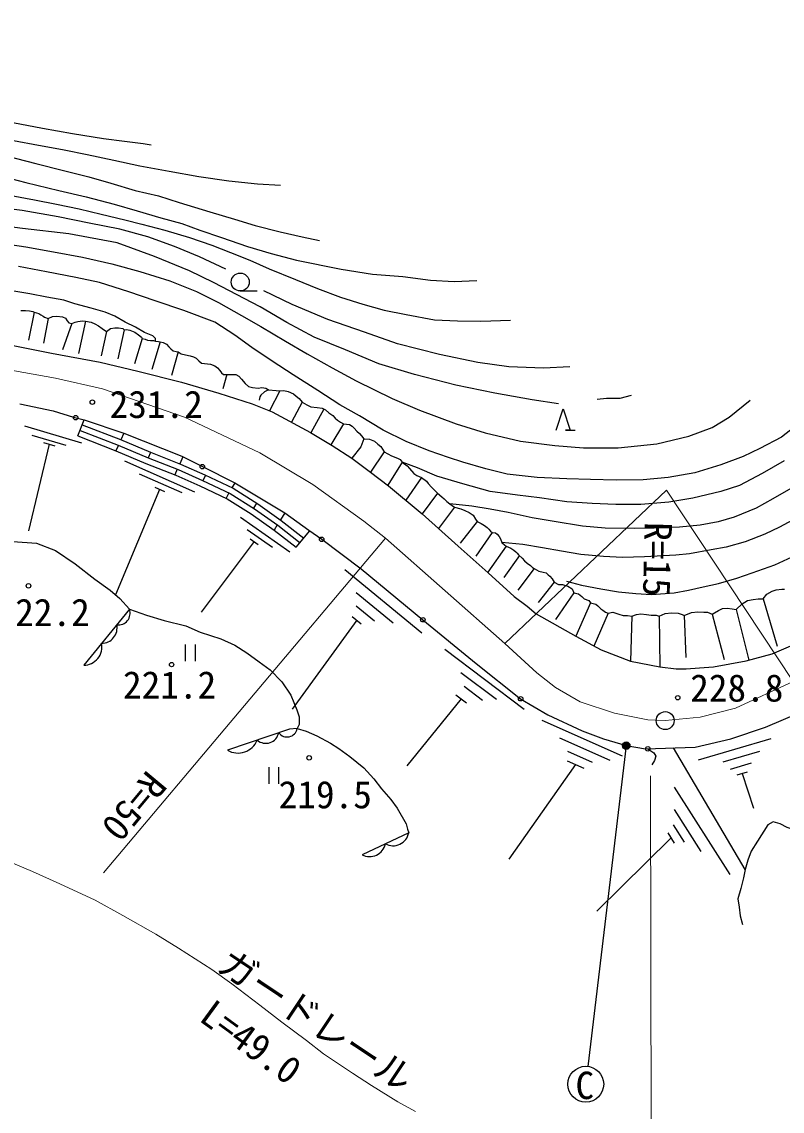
# Model space of a CAD drawing. Units: millimetres, scale not verified. Extents: x 40000 to 680000, y 20000 to 380000.
# Drawn here: x 229616 to 280494, y 243023 to 315889 of the extents above; entities that cross this region are included whole.
import ezdxf
from ezdxf.enums import TextEntityAlignment as Align

# ---------------------------------------------------------------- set-up
doc = ezdxf.new("R2010")
doc.units = ezdxf.units.MM
doc.header["$LTSCALE"] = 1000
doc.linetypes.add('CHAIN', pattern=[18.5, 12, -1.5, 3.5, -1.5])
for name, color, linetype, lineweight in [('M-BGD', 7, 'Continuous', 25), ('M-BGD-EXST', 7, 'Continuous', 25), ('M-BMK', 2, 'CHAIN', 13), ('M-BMK-SRVR', 3, 'Continuous', 25), ('M-STR-HTXT', 7, 'Continuous', 13)]:
    doc.layers.add(name, color=color, linetype=linetype, lineweight=lineweight)
doc.styles.add('ＭＳ ゴシック', font='')
doc.styles.get('ＭＳ ゴシック').set_extended_font_data('MS Gothic')

msp = doc.modelspace()

# ---------------------------------------------------------------- hatches: boundary and pattern name
at = {"layer": 'M-BGD-EXST'}
msp.add_hatch(color=256, dxfattribs=at).paths.add_polyline_path([(269839, 267354, 0.41421), (270178, 267254, 0.41421), (270278, 267593, 1)])

# ---------------------------------------------------------------- linework, layer by layer
at = {"layer": 'M-BGD'}
for p, q in [((244234, 297883), (245357, 297883)), ((230446, 296457), (230071, 294605)), ((231378, 296046), (231070, 294387)), ((233889, 295871), (233419, 293697)), ((232962, 295700), (232351, 293939)), ((235294, 295179), (234938, 293540)), ((236477, 295289), (236033, 293355)), ((237672, 294702), (237168, 293010)), ((238865, 294481), (238319, 292634)), ((240073, 293805), (239635, 292240)), ((243332, 292291), (243077, 291329)), ((246883, 291208), (246195, 289877)), ((248387, 290445), (247655, 289106)), ((249828, 289984), (248959, 288393)), ((229790, 288863), (233603, 287734)), ((233369, 288188), (233787, 289265)), ((251139, 289007), (250288, 287592)), ((265984, 288574), (266650, 288574)), ((266317, 288574), (265984, 288574)), ((230283, 288248), (232571, 287570)), ((236443, 288384), (236242, 287931)), ((231451, 287641), (230067, 281837)), ((231078, 287752), (231824, 287531)), ((236079, 287565), (235917, 287200)), ((253854, 287135), (252938, 285776)), ((236498, 286532), (241179, 284451)), ((238228, 287090), (238065, 286724)), ((240399, 286796), (240186, 286322)), ((255069, 286427), (254098, 284907)), ((237468, 285664), (240322, 284395)), ((240023, 285956), (239859, 285591)), ((241905, 285559), (241741, 285194)), ((243864, 285057), (243676, 284725)), ((256353, 285406), (255322, 283889)), ((238840, 284616), (235884, 277560)), ((238514, 284761), (239166, 284471)), ((243478, 284376), (243280, 284028)), ((257440, 284358), (256406, 282984)), ((245328, 283702), (245116, 283363)), ((244245, 282747), (247540, 280429)), ((247209, 283036), (246922, 282575)), ((258577, 283425), (257502, 281993)), ((246711, 282235), (246499, 281895)), ((260082, 282462), (258958, 281007)), ((244699, 281938), (246390, 280749)), ((244904, 281305), (245432, 280933)), ((247980, 280738), (248882, 281843)), ((261098, 281738), (259985, 280145)), ((245168, 281119), (241618, 276394)), ((262031, 280823), (260792, 279072)), ((262911, 280192), (261876, 278725)), ((251236, 279245), (256380, 275010)), ((263893, 279322), (262807, 277880)), ((265246, 278409), (264164, 277049)), ((251992, 277716), (254465, 275681)), ((266556, 277684), (265323, 275907)), ((267660, 277015), (266688, 274793)), ((279227, 277291), (280151, 274136)), ((251985, 276816), (253205, 275811)), ((268843, 276341), (267895, 274134)), ((273941, 276182), (274055, 273374)), ((275798, 276277), (276604, 273245)), ((277423, 276580), (278270, 273196)), ((252029, 275873), (247710, 269921)), ((251732, 276117), (252325, 275629)), ((270440, 276144), (270350, 273134)), ((272270, 276144), (272305, 272747)), ((240550, 274249), (240550, 273132)), ((241216, 274249), (241216, 273132)), ((257928, 273925), (263228, 269920)), ((258983, 272375), (261369, 270573)), ((259217, 271446), (260447, 270518)), ((259015, 270597), (255388, 266118)), ((258657, 270867), (259372, 270327)), ((264415, 269178), (269779, 266801)), ((265604, 267995), (268971, 266503)), ((274894, 266518), (279750, 267958)), ((266133, 267104), (267774, 266377)), ((278022, 259200), (273226, 267317)), ((276544, 266382), (279000, 267110)), ((246137, 266035), (246137, 264917)), ((246803, 266035), (246803, 264917)), ((266665, 266212), (262209, 259882)), ((266101, 266462), (267230, 265962)), ((277031, 265900), (278441, 266318)), ((277482, 265513), (278162, 265714)), ((277822, 265613), (278570, 263301)), ((273254, 264690), (276983, 258857)), ((273257, 263200), (275054, 260388)), ((272834, 261633), (273266, 260958)), ((273194, 262185), (273939, 261019)), ((273050, 261295), (268095, 256402))]:
    msp.add_line(p, q, dxfattribs=at)
for points in [[(209535, 315889), (210375, 314843), (211249, 313969), (212399, 313141), (213504, 312382), (214873, 311669), (216833, 310826), (218501, 310240), (219674, 309895), (221135, 309515), (222734, 309170), (224477, 308835), (226778, 308386), (228470, 308053), (230368, 307708), (232443, 307327), (233996, 307005), (235773, 306635), (237521, 306255), (239477, 305887), (241467, 305542), (243471, 305255), (245393, 305048), (246923, 304956)], [(213445, 314835), (214604, 313902), (215591, 313323), (217110, 312549), (218355, 311998), (220103, 311404), (221562, 310989), (222981, 310587), (224312, 310237), (225625, 309877), (227242, 309519), (229024, 309147), (230996, 308782), (233007, 308417), (235076, 308088), (236488, 307905), (237747, 307747), (238273, 307665)], [(243265, 299345), (241506, 300178), (239838, 300869), (238047, 301497), (236177, 302016), (234119, 302424), (232057, 302834), (229638, 303258), (226962, 303604), (224417, 303996), (221569, 304453), (219322, 304971), (217453, 305380), (215878, 305871), (214134, 306515), (212642, 307080), (211715, 307598)], [(228580, 306920), (230567, 306419), (232398, 305947), (234098, 305513), (235583, 305087), (237209, 304614), (238757, 304237), (240145, 303803), (242197, 303178), (243839, 302678), (245237, 302254), (246902, 301847), (248384, 301507), (249546, 301252)], [(227812, 305677), (229894, 305150), (232093, 304605), (233917, 304173), (235795, 303687), (237336, 303254), (238931, 302768), (240336, 302390), (241539, 301944), (242985, 301472), (244728, 300850), (246296, 300391), (247998, 299945), (250994, 299333), (253075, 299009), (255116, 298847), (256954, 298617), (258548, 298523), (260062, 298577)], [(228900, 304275), (230466, 303972), (231929, 303696), (233452, 303371), (234925, 303032), (236521, 302635), (237658, 302352), (239196, 301962), (240828, 301472), (242325, 300950), (243589, 300460), (244874, 299947), (246163, 299375), (247932, 298646), (249405, 298047), (250950, 297477), (252434, 296999), (253870, 296594), (255329, 296306), (257223, 295958), (258775, 295879), (260331, 295864), (262324, 295922)], [(265522, 290341), (263754, 290594), (261264, 291045), (258648, 291586), (255887, 292289), (253506, 293010), (251286, 293948), (249187, 294799), (247347, 295773), (245561, 296819), (242451, 298447), (240845, 299240), (238500, 300196), (235988, 301098), (232758, 301711), (229667, 302057), (227086, 302399)], [(227021, 301251), (229877, 300842), (231728, 300503), (233672, 300146), (235637, 299695), (237504, 299186), (239528, 298565), (241302, 297844), (242779, 297114), (244311, 296254), (245601, 295516), (247267, 294522), (248710, 293690), (250393, 292738), (251981, 291872), (254387, 290698), (256220, 289918), (258685, 289000), (260629, 288406), (262994, 287835), (265277, 287555), (267204, 287386), (269525, 287403), (272108, 287657), (274239, 288174), (275805, 288760), (276952, 289439), (278352, 290570)], [(281788, 289151), (280438, 288112), (279004, 287341), (277872, 286811), (276390, 286257), (274655, 285715), (272868, 285413), (271193, 285257), (269374, 285220), (267675, 285281), (266073, 285329), (264102, 285401), (262090, 285630), (260657, 285979), (259115, 286437), (258170, 286740), (256881, 287185), (255339, 287811), (253806, 288585), (252204, 289524), (250902, 290271), (249418, 291237), (247768, 292285), (246379, 293190), (245006, 294105), (243871, 294939), (242534, 295794), (240449, 296589), (238542, 297218), (236783, 297832), (234819, 298446), (233240, 298784), (231271, 299158), (229404, 299519)], [(238569, 294527), (238566, 294711), (238380, 294882), (237830, 295114), (237235, 295461), (236525, 295794), (235837, 296193), (235205, 296462), (234262, 296737), (233175, 297020), (232420, 297267), (231289, 297470), (230159, 297695), (228816, 297913)], [(266294, 292818), (264532, 292729), (262202, 292808), (260126, 293101), (257561, 293630), (254754, 294355), (252541, 295138), (250094, 295980), (247699, 296982), (245819, 297902)], [(229559, 296577), (229865, 296577), (230140, 296562), (230351, 296512), (230446, 296457), (230757, 296367), (230897, 296281), (231042, 296206), (231138, 296136), (231378, 296046), (231664, 296171), (231955, 296196), (232341, 296161), (232536, 296056), (232657, 295896), (232767, 295760), (232962, 295700), (233193, 295795), (233363, 295851), (233679, 295891), (233889, 295871), (234267, 295805), (234508, 295695), (234753, 295555), (234994, 295374), (235294, 295179), (235560, 295374), (235836, 295419), (236091, 295429), (236377, 295379), (236477, 295289), (236632, 295304), (236853, 295269), (237178, 295139), (237432, 294947), (237627, 294792), (237672, 294702), (237867, 294657), (238033, 294592), (238233, 294582), (238429, 294572), (238569, 294527), (238759, 294497), (238865, 294481), (239086, 294446), (239296, 294326), (239466, 294156), (239587, 294021), (239737, 293890), (239937, 293840), (240073, 293805), (240279, 293689), (240579, 293619), (240885, 293544), (241096, 293489), (241286, 293389), (241456, 293209), (241647, 293058), (242250, 292997), (242536, 292882), (242721, 292752), (242871, 292561), (242987, 292411), (243117, 292296), (243332, 292291), (243940, 292295), (244140, 292180), (244316, 291979), (244566, 291699), (244792, 291489), (245057, 291419), (245423, 291389), (245674, 291439), (245934, 291389), (246119, 291278), (246647, 291238), (246883, 291208), (247148, 291228), (247434, 291168), (247785, 290998), (247985, 290857), (248170, 290702), (248387, 290445), (248678, 290280), (248963, 290135), (249389, 290100), (249715, 290035), (249942, 289934), (250162, 289744), (250423, 289548), (250593, 289373), (250748, 289238), (250944, 289108), (251139, 289007), (251541, 288946), (251732, 288836), (251862, 288706), (252037, 288506), (252213, 288345), (252343, 288185), (252503, 288000), (252877, 287982), (253219, 287841), (253431, 287641), (253642, 287493), (253854, 287135), (254356, 286856), (254751, 286709), (254936, 286622), (255069, 286427), (255393, 286191), (255564, 286003), (255855, 285677), (256056, 285545), (256353, 285406), (256693, 285153), (256807, 285006), (257019, 284771), (257205, 284585), (257440, 284358), (257728, 284111), (257887, 283982), (258047, 283808), (258247, 283649), (258577, 283425), (258995, 283314), (259256, 283208), (259548, 283072), (259809, 282879), (259984, 282629), (260082, 282462), (260363, 282325), (260575, 282207), (260761, 282071), (260867, 281946), (260981, 281821), (261098, 281738), (261307, 281718), (261424, 281620), (261546, 281464), (261656, 281298), (261735, 281067), (261909, 280904), (262031, 280823), (262327, 280675), (262547, 280539), (262668, 280429), (262759, 280346), (262861, 280236), (263105, 280019), (263245, 279841), (263438, 279678), (263650, 279515), (263794, 279379), (263893, 279322), (264212, 279136), (264496, 279087), (264693, 279030), (264833, 278909), (264954, 278799), (265106, 278640), (265246, 278409), (265528, 278251), (265788, 278262), (266159, 278140), (266445, 277965), (266556, 277684), (266870, 277619), (267077, 277445), (267233, 277298), (267564, 277180), (267660, 277015), (268016, 276945), (268165, 276818), (268361, 276622), (268499, 276527), (268674, 276405), (268843, 276341), (269152, 276399), (269566, 276266), (269857, 276176), (270143, 276176), (270440, 276144), (270749, 276240), (271030, 276287), (271422, 276250), (271735, 276208), (272053, 276192), (272270, 276144), (272653, 276314), (273083, 276367), (273528, 276335), (273809, 276256), (273941, 276182), (274420, 276383), (274844, 276425), (275258, 276399), (275502, 276409), (275798, 276277), (276225, 276505), (276500, 276654), (276802, 276680), (277137, 276627), (277423, 276580), (277806, 276952), (278161, 277185), (278543, 277254), (278887, 277302), (279227, 277291), (279466, 277604), (279832, 277811), (280087, 277885), (280458, 277944), (280654, 277938)], [(227466, 294547), (231602, 293720), (234869, 293115), (237376, 292518), (240311, 291794), (242806, 291050), (245035, 290336), (246371, 289807), (248929, 288410), (250375, 287541), (251694, 286694), (252938, 285776), (254162, 284859), (256406, 282984), (258804, 280815), (260827, 279042), (262564, 277457), (263425, 276812), (264029, 276291), (266688, 274793), (268376, 273871), (270350, 273134), (272305, 272747), (273391, 272616), (274073, 272604), (274952, 272672), (275893, 272756), (278078, 273144), (279812, 273617), (281218, 274225)], [(246119, 291278), (245856, 291133), (245618, 290924), (245554, 290793), (245504, 290585)], [(270378, 290901), (269638, 290702), (268736, 290684), (268123, 290630)], [(229496, 290345), (231716, 289860), (233072, 289454), (233787, 289265), (236443, 288384), (240324, 286834), (241700, 286137), (243864, 285057), (247209, 283036), (248833, 281878), (249682, 281273), (252334, 279306), (256452, 275894), (260007, 272972), (262994, 270610), (264809, 269544), (267114, 268475), (268540, 267921), (270058, 267473), (271355, 267253), (274676, 267367), (277066, 267923), (279368, 268713), (281777, 269734)], [(265377, 288574), (265847, 290012), (266317, 288574)], [(233514, 288561), (236067, 287570), (238070, 286722), (240082, 285933), (241703, 285212), (243558, 284339), (245196, 283312), (246738, 282215), (248233, 281048)], [(233659, 288934), (236218, 287941), (238221, 287092), (240237, 286302), (241870, 285576), (243750, 284690), (245419, 283645), (246977, 282536), (248486, 281358)], [(233369, 288188), (235917, 287200), (237919, 286351), (239928, 285564), (241537, 284849), (243366, 283987), (244974, 282979), (246499, 281895), (247980, 280738)], [(252503, 288000), (252306, 287461), (251694, 286694)], [(280623, 286530), (279155, 285671), (277638, 284864), (276398, 284466), (274503, 284021), (272904, 283758), (271025, 283593), (269360, 283593), (267777, 283675), (266092, 283791), (264263, 284038), (262779, 284236), (260945, 284483), (259132, 284994), (257385, 285488), (256083, 286065), (255069, 286427)], [(281079, 284675), (279877, 283978), (278751, 283357), (277277, 282756), (276200, 282446), (275005, 282231), (273619, 282076), (271921, 282027), (270612, 281997), (268644, 282027), (267122, 282152), (265246, 282463), (263773, 282715), (262164, 283064), (260949, 283297), (259728, 283501), (258247, 283649)], [(281182, 282558), (280311, 282086), (279329, 281623), (278020, 281103), (276742, 280751), (275741, 280566), (274293, 280306), (273385, 280213), (271289, 280102), (269797, 280055), (268537, 280120), (267015, 280268), (265736, 280472), (264449, 280694), (263148, 280917), (261735, 281067)], [(225184, 281150), (227339, 281124), (229019, 281138), (230600, 281010), (231875, 280519), (233185, 279631), (234508, 278602), (235525, 277878), (236167, 277310), (236818, 276594), (233759, 272859)], [(266068, 278471), (267054, 278210), (268363, 277965), (269542, 277754), (270711, 277646), (271748, 277572), (273276, 277698), (274221, 277863), (275208, 278085), (276234, 278329), (277466, 278677), (278491, 279024), (279994, 279564), (281163, 280113)], [(236818, 276594), (237953, 276205), (239141, 275852), (240602, 275482), (241550, 275054), (242928, 274609), (243860, 274188), (244681, 273675), (245509, 273074), (246231, 272548), (247007, 271734), (247617, 270853), (248024, 269876), (248174, 269393), (248182, 268889), (248039, 268611), (247524, 268585), (243386, 267163)], [(248039, 268611), (248651, 268446), (249365, 268120), (250267, 267648), (250835, 267288), (251565, 266751), (252507, 265984), (253180, 265250), (253678, 264585), (254317, 263876), (254740, 263294), (255330, 262246), (255420, 261879), (255510, 261643), (252384, 260167)], [(271502, 267258), (271914, 267004), (272029, 266762), (271958, 266475), (271764, 266188)], [(282478, 262165), (281934, 261865), (281236, 261876), (280836, 262009), (280348, 262253), (279894, 262386), (279539, 262176), (278840, 261087), (278418, 260422), (278196, 259811), (278022, 259200), (277896, 258634), (277730, 257914), (277519, 257226), (277608, 256672), (277675, 256084), (277841, 255508)]]:
    msp.add_lwpolyline(points, dxfattribs=at)
for centre, radius in [((244234, 298483), 600), ((234337, 290451), 150), ((233224, 289413), 150), ((241700, 286137), 150), ((249682, 281273), 150), ((230067, 278161), 150), ((256452, 275894), 150), ((239640, 272895), 150), ((262994, 270610), 150), ((273505, 270678), 150), ((248842, 266654), 150), ((271502, 267258), 150)]:
    msp.add_circle(centre, radius, dxfattribs=at)
for centre, radius, start, end in [((236094, 276326), 773, 261.02941, 20.33658), ((234964, 275352), 1031, 269.56886, 11.79714), ((233761, 274079), 1220, 269.90713, 11.45886), ((245946, 268504), 876, 228.83515, 349.08488), ((247364, 268737), 686, 215.56956, 349.44552), ((244076, 268381), 1400, 240.45232, 337.46771), ((254453, 261858), 1079, 242.04839, 348.5182), ((252878, 261145), 1096, 243.23137, 347.33522)]:
    msp.add_arc(centre, radius, start, end, dxfattribs=at)
at = {"layer": 'M-BGD-EXST'}
msp.add_line((270058, 267473), (267492, 246019), dxfattribs=at)
for centre, radius in [((270058, 267473), 250), ((267350, 244828), 1200)]:
    msp.add_circle(centre, radius, dxfattribs=at)
at = {"layer": 'M-BMK'}
msp.add_lwpolyline([(228261, 292699), (231870, 292060), (235019, 291335), (240513, 289445), (245541, 287059), (249087, 284944), (252497, 282499), (253945, 281341), (261939, 274312), (264085, 272346), (265325, 271363), (266974, 270409), (269277, 269637), (271512, 269211), (272665, 269148), (275012, 269377), (277366, 269973), (281219, 271761)], dxfattribs=at)
at = {"layer": 'M-BMK-SRVR'}
msp.add_circle((272665, 269148), 600, dxfattribs=at)
at = {"layer": 'M-STR-HTXT'}
for p, q in [((253945, 281341), (235079, 258961)), ((271730, 237757), (271682, 265465))]:
    msp.add_line(p, q, dxfattribs=at)
for points in [[(261939, 274312), (272761, 284565), (281219, 271761)], [(225137, 261109), (227686, 260164), (230326, 259051), (232171, 258235), (234516, 257146), (236385, 256105), (238576, 254872), (240102, 253938), (242328, 252504), (243677, 251546), (245549, 250111), (247015, 248977), (248662, 247745), (249809, 246858), (251741, 245578), (253018, 244739), (254769, 243639), (255964, 243001)]]:
    msp.add_lwpolyline(points, dxfattribs=at)

# ---------------------------------------------------------------- texts
at = {"layer": 'M-BGD', "style": 'ＭＳ ゴシック'}
for s, p in [('231.2', (241728, 290305)), ('222.2', (234166, 276390)), ('221.2', (242625, 271540)), ('228.8', (280573, 271333)), ('219.5', (253039, 264200))]:
    msp.add_text(s, height=1833, dxfattribs=at).set_placement(p, align=Align.MIDDLE_RIGHT)
at = {"layer": 'M-BGD-EXST', "style": 'ＭＳ ゴシック'}
msp.add_text('C', height=1833, dxfattribs=at).set_placement((267286, 244751), align=Align.MIDDLE_CENTER)
at = {"layer": 'M-STR-HTXT', "style": 'ＭＳ ゴシック'}
for s, rotation, p in [('R=15', 268.79, (272099, 277438)), ('R=50', 230.244, (235541, 261495))]:
    msp.add_text(s, height=1833, rotation=rotation, dxfattribs=at).set_placement(p, align=Align.MIDDLE_RIGHT)
for s, rotation, p in [('ガードレール', 326.368, (249321, 249109)), ('L=49.0', 323.856, (244958, 247654))]:
    msp.add_text(s, height=1833, rotation=rotation, dxfattribs=at).set_placement(p, align=Align.MIDDLE_CENTER)

doc.saveas('drawing.dxf')
